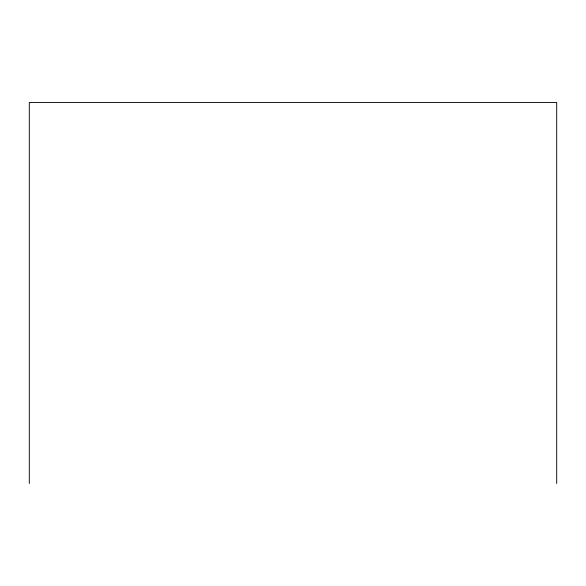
<?xml version="1.0" encoding="UTF-8"?>
<svg xmlns="http://www.w3.org/2000/svg" width="586" height="586" viewBox="0 0 586 586"><rect width="100%" height="100%" fill="white"/><g stroke="black" fill="none" stroke-linecap="round" stroke-linejoin="round"><path stroke-width="0.88" d="M556.7 483.516L556.7 102.484L29.3 102.484L29.3 483.516"/></g></svg>
